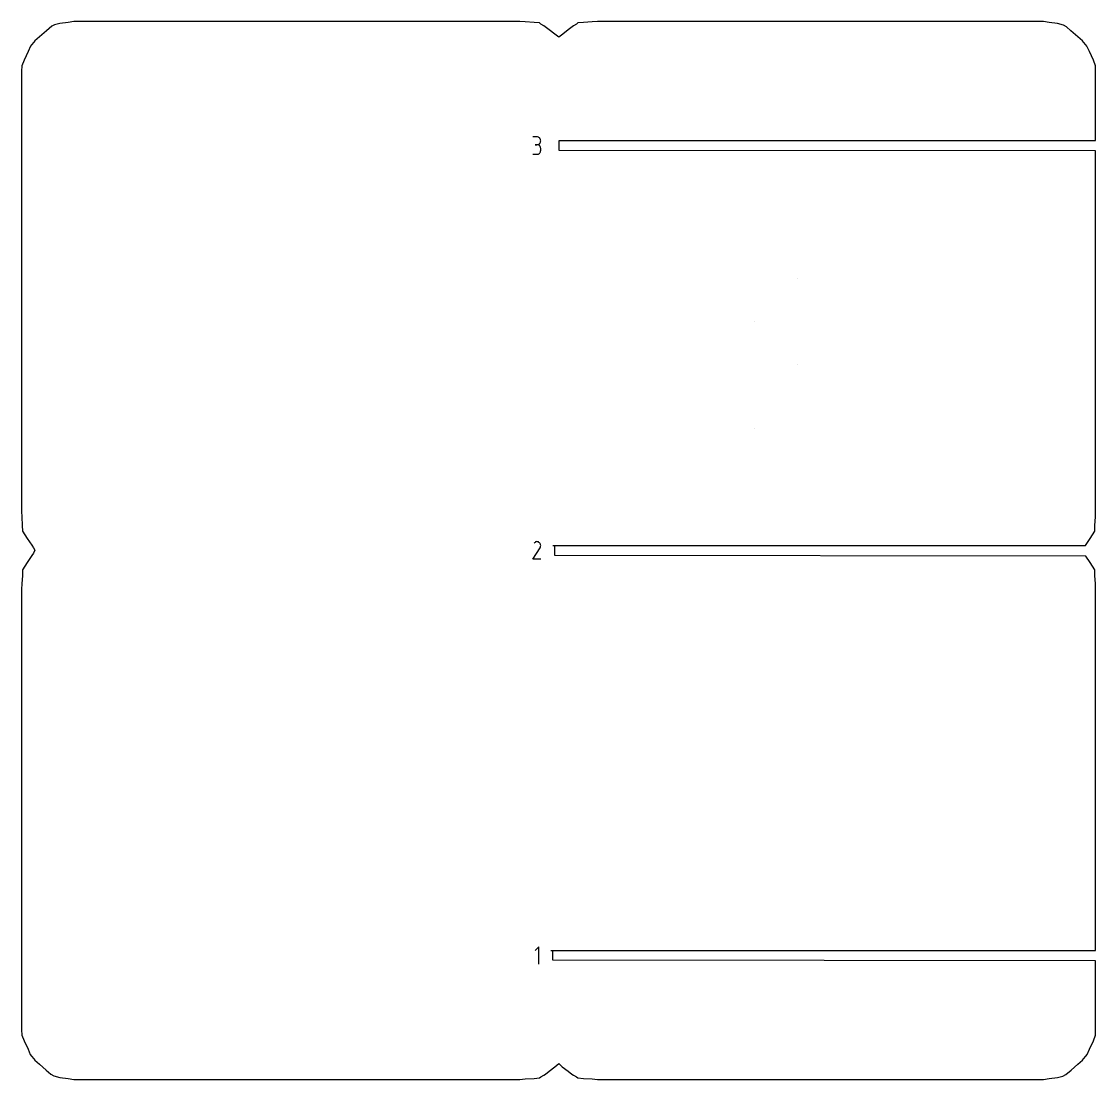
# Model space of a CAD drawing. Extents: x 64 to 697, y 70 to 1229.
# Drawn here: x 401.3 to 697.4, y 377.4 to 669.1 of the extents above; entities that cross this region are included whole.
import ezdxf

# ---------------------------------------------------------------- set-up
doc = ezdxf.new("R2010")
doc.units = 0
doc.layers.get('0').update_dxf_attribs({"linetype": 'CONTINUOUS'})

msp = doc.modelspace()

# ---------------------------------------------------------------- linework, layer by layer
at = {"color": 0}
for p, q in [((408.164, 666.5), (406.262, 664.898)), ((409.663, 667.798), (408.164, 666.5)), ((410.362, 668.2), (409.663, 667.798)), ((411.861, 668.5), (410.362, 668.2)), ((414.165, 668.8), (411.861, 668.5)), ((415.664, 669.1), (414.165, 668.8)), ((417.163, 669.1), (415.664, 669.1)), ((419.562, 669.1), (417.163, 669.1)), ((421.065, 669.1), (419.562, 669.1)), ((422.561, 669.1), (421.065, 669.1)), ((424.864, 669.1), (422.561, 669.1)), ((426.364, 669.1), (424.864, 669.1)), ((427.863, 669.1), (426.364, 669.1)), ((430.262, 669.1), (427.863, 669.1)), ((431.761, 669.1), (430.262, 669.1)), ((433.261, 669.1), (431.761, 669.1)), ((435.561, 669.1), (433.261, 669.1)), ((437.063, 669.1), (435.561, 669.1)), ((438.563, 669.1), (437.063, 669.1)), ((440.962, 669.1), (438.563, 669.1)), ((442.464, 669.1), (440.962, 669.1)), ((443.964, 669.1), (442.464, 669.1)), ((446.264, 669.1), (443.964, 669.1)), ((447.763, 669.1), (446.264, 669.1)), ((449.263, 669.1), (447.763, 669.1)), ((451.661, 669.1), (449.263, 669.1)), ((453.161, 669.1), (451.661, 669.1)), ((454.664, 669.1), (453.161, 669.1)), ((456.96, 669.1), (454.664, 669.1)), ((458.463, 669.1), (456.96, 669.1)), ((459.962, 669.1), (458.463, 669.1)), ((462.361, 669.1), (459.962, 669.1)), ((463.864, 669.1), (462.361, 669.1)), ((465.363, 669.1), (463.864, 669.1)), ((467.663, 669.1), (465.363, 669.1)), ((469.163, 669.1), (467.663, 669.1)), ((470.662, 669.1), (469.163, 669.1)), ((472.962, 669.1), (470.662, 669.1)), ((474.461, 669.1), (472.962, 669.1)), ((475.961, 669.1), (474.461, 669.1)), ((478.36, 669.1), (475.961, 669.1)), ((479.862, 669.1), (478.36, 669.1)), ((481.362, 669.1), (479.862, 669.1)), ((483.662, 669.1), (481.362, 669.1)), ((485.161, 669.1), (483.662, 669.1)), ((486.66, 669.1), (485.161, 669.1)), ((489.063, 669.1), (486.66, 669.1)), ((490.562, 669.1), (489.063, 669.1)), ((492.061, 669.1), (490.562, 669.1)), ((494.362, 669.1), (492.061, 669.1)), ((495.861, 669.1), (494.362, 669.1)), ((497.36, 669.1), (495.861, 669.1)), ((499.759, 669.1), (497.36, 669.1)), ((501.262, 669.1), (499.759, 669.1)), ((502.761, 669.1), (501.262, 669.1)), ((505.061, 669.1), (502.761, 669.1)), ((506.561, 669.1), (505.061, 669.1)), ((508.06, 669.1), (506.561, 669.1)), ((510.462, 669.1), (508.06, 669.1)), ((511.962, 669.1), (510.462, 669.1)), ((513.461, 669.1), (511.962, 669.1)), ((515.761, 669.1), (513.461, 669.1)), ((517.26, 669.1), (515.761, 669.1)), ((518.76, 669.1), (517.26, 669.1)), ((521.159, 669.1), (518.76, 669.1)), ((522.661, 669.1), (521.159, 669.1)), ((524.161, 669.1), (522.661, 669.1)), ((526.461, 669.1), (524.161, 669.1)), ((527.96, 669.1), (526.461, 669.1)), ((529.459, 669.1), (527.96, 669.1)), ((531.862, 669.1), (529.459, 669.1)), ((533.361, 669.1), (531.862, 669.1)), ((534.861, 669.1), (533.361, 669.1)), ((537.161, 669.1), (534.861, 669.1)), ((538.66, 669.1), (537.161, 669.1)), ((540.159, 669.001), (538.66, 669.1)), ((542.558, 668.8), (540.159, 669.001)), ((544.061, 668.697), (542.558, 668.8)), ((544.46, 668.401), (544.061, 668.697)), ((545.26, 667.9), (544.46, 668.401)), ((545.663, 667.6), (545.26, 667.9)), ((546.76, 666.799), (545.663, 667.6)), ((548.259, 665.6), (546.76, 666.799)), ((551.96, 666.799), (550.46, 665.6)), ((553.06, 667.6), (551.96, 666.799)), ((553.462, 667.9), (553.06, 667.6)), ((554.26, 668.401), (553.462, 667.9)), ((554.658, 668.697), (554.26, 668.401)), ((556.161, 668.8), (554.658, 668.697)), ((558.56, 669.001), (556.161, 668.8)), ((560.059, 669.1), (558.56, 669.001)), ((561.559, 669.1), (560.059, 669.1)), ((563.859, 669.1), (561.559, 669.1)), ((565.358, 669.1), (563.859, 669.1)), ((566.861, 669.1), (565.358, 669.1)), ((569.26, 669.1), (566.861, 669.1)), ((570.759, 669.1), (569.26, 669.1)), ((572.258, 669.1), (570.759, 669.1)), ((574.559, 669.1), (572.258, 669.1)), ((576.058, 669.1), (574.559, 669.1)), ((577.561, 669.1), (576.058, 669.1)), ((579.96, 669.1), (577.561, 669.1)), ((581.459, 669.1), (579.96, 669.1)), ((582.958, 669.1), (581.459, 669.1)), ((585.258, 669.1), (582.958, 669.1)), ((586.758, 669.1), (585.258, 669.1)), ((588.26, 669.1), (586.758, 669.1)), ((590.659, 669.1), (588.26, 669.1)), ((592.159, 669.1), (590.659, 669.1)), ((593.658, 669.1), (592.159, 669.1)), ((595.958, 669.1), (593.658, 669.1)), ((597.457, 669.1), (595.958, 669.1)), ((598.96, 669.1), (597.457, 669.1)), ((601.359, 669.1), (598.96, 669.1)), ((602.858, 669.1), (601.359, 669.1)), ((604.358, 669.1), (602.858, 669.1)), ((606.658, 669.1), (604.358, 669.1)), ((608.157, 669.1), (606.658, 669.1)), ((609.656, 669.1), (608.157, 669.1)), ((612.059, 669.1), (609.656, 669.1)), ((613.558, 669.1), (612.059, 669.1)), ((615.057, 669.1), (613.558, 669.1)), ((617.358, 669.1), (615.057, 669.1)), ((618.857, 669.1), (617.358, 669.1)), ((620.36, 669.1), (618.857, 669.1)), ((622.656, 669.1), (620.36, 669.1)), ((624.159, 669.1), (622.656, 669.1)), ((625.757, 669.1), (624.159, 669.1)), ((628.057, 669.1), (625.757, 669.1)), ((629.557, 669.1), (628.057, 669.1)), ((631.056, 669.1), (629.557, 669.1)), ((633.356, 669.1), (631.056, 669.1)), ((634.859, 669.1), (633.356, 669.1)), ((636.358, 669.1), (634.859, 669.1)), ((638.757, 669.1), (636.358, 669.1)), ((640.256, 669.1), (638.757, 669.1)), ((641.759, 669.1), (640.256, 669.1)), ((644.056, 669.1), (641.759, 669.1)), ((645.559, 669.1), (644.056, 669.1)), ((647.058, 669.1), (645.559, 669.1)), ((649.457, 669.1), (647.058, 669.1)), ((650.956, 669.1), (649.457, 669.1)), ((652.455, 669.1), (650.956, 669.1)), ((654.756, 669.1), (652.455, 669.1)), ((656.258, 669.1), (654.756, 669.1)), ((657.758, 669.1), (656.258, 669.1)), ((660.157, 669.1), (657.758, 669.1)), ((661.656, 669.1), (660.157, 669.1)), ((663.159, 669.1), (661.656, 669.1)), ((665.455, 669.1), (663.159, 669.1)), ((666.958, 669.1), (665.455, 669.1)), ((668.457, 669.1), (666.958, 669.1)), ((670.856, 669.1), (668.457, 669.1)), ((672.356, 669.1), (670.856, 669.1)), ((673.855, 669.1), (672.356, 669.1)), ((676.155, 669.1), (673.855, 669.1)), ((677.654, 669.1), (676.155, 669.1)), ((679.157, 669.1), (677.654, 669.1)), ((681.556, 669.1), (679.157, 669.1)), ((683.055, 669.1), (681.556, 669.1)), ((684.558, 668.8), (683.055, 669.1)), ((686.855, 668.5), (684.558, 668.8)), ((688.559, 668.101), (686.855, 668.5)), ((689.356, 667.6), (688.559, 668.101)), ((690.555, 666.5), (689.356, 667.6)), ((692.457, 664.898), (690.555, 666.5)), ((404.661, 663.399), (404.061, 662.7)), ((404.964, 663.797), (404.661, 663.399)), ((406.262, 664.898), (404.964, 663.797)), ((549.36, 664.799), (548.259, 665.6)), ((550.46, 665.6), (549.36, 664.799)), ((693.755, 663.797), (692.457, 664.898)), ((694.059, 663.399), (693.755, 663.797)), ((694.655, 662.7), (694.059, 663.399)), ((403.063, 660.802), (401.962, 658.396)), ((403.761, 662.298), (403.063, 660.802)), ((404.061, 662.7), (403.761, 662.298)), ((694.958, 662.298), (694.655, 662.7)), ((695.657, 660.802), (694.958, 662.298)), ((696.757, 658.396), (695.657, 660.802)), ((401.962, 658.396), (401.362, 656.9)), ((697.357, 656.9), (696.757, 658.396)), ((401.362, 656.9), (401.264, 655.401)), ((401.264, 655.401), (401.264, 653.098)), ((697.357, 655.401), (697.357, 656.9)), ((697.357, 653.098), (697.357, 655.401)), ((401.264, 653.098), (401.264, 651.598)), ((401.264, 651.598), (401.264, 650.099)), ((697.357, 651.598), (697.357, 653.098)), ((697.357, 650.099), (697.357, 651.598)), ((401.264, 650.099), (401.264, 647.7)), ((697.357, 647.7), (697.357, 650.099)), ((401.264, 647.7), (401.264, 646.197)), ((401.264, 646.197), (401.264, 644.701)), ((697.357, 646.197), (697.357, 647.7)), ((697.357, 644.701), (697.357, 646.197)), ((401.264, 644.701), (401.264, 642.398)), ((697.357, 642.398), (697.357, 644.701)), ((401.264, 642.398), (401.264, 640.898)), ((401.264, 640.898), (401.264, 639.399)), ((697.357, 640.898), (697.357, 642.398)), ((697.357, 639.399), (697.357, 640.898)), ((401.264, 639.399), (401.264, 636.997)), ((401.264, 636.997), (401.264, 635.497)), ((543.359, 637.3), (542.262, 637.3)), ((543.56, 637.3), (543.359, 637.3)), ((543.758, 637.198), (543.56, 637.3)), ((543.86, 637.099), (543.758, 637.198)), ((544.061, 636.997), (543.86, 637.099)), ((544.16, 636.901), (544.061, 636.997)), ((544.259, 636.7), (544.16, 636.901)), ((544.361, 636.598), (544.259, 636.7)), ((697.357, 636.997), (697.357, 639.399)), ((697.357, 636.298), (697.357, 636.997)), ((401.264, 635.497), (401.264, 633.998)), ((401.264, 633.998), (401.264, 631.698)), ((543.359, 635.099), (542.858, 635.099)), ((542.858, 635.099), (543.359, 635.099)), ((543.359, 635.099), (543.56, 635.201)), ((543.56, 635.099), (543.359, 635.099)), ((543.359, 635.099), (543.359, 635.099)), ((543.56, 635.201), (543.758, 635.201)), ((543.758, 635.099), (543.56, 635.099)), ((543.758, 635.201), (543.86, 635.3)), ((543.86, 635), (543.758, 635.099)), ((543.86, 635.3), (544.061, 635.402)), ((544.061, 634.901), (543.86, 635)), ((544.061, 635.402), (544.16, 635.497)), ((544.16, 634.799), (544.061, 634.901)), ((544.16, 635.497), (544.259, 635.698)), ((544.259, 634.598), (544.16, 634.799)), ((544.259, 635.698), (544.361, 635.801)), ((544.361, 634.4), (544.259, 634.598)), ((544.361, 636.401), (544.361, 636.598)), ((544.46, 636.199), (544.361, 636.401)), ((544.361, 635.998), (544.46, 636.199)), ((544.361, 635.801), (544.361, 635.998)), ((544.361, 634.302), (544.361, 634.4)), ((544.46, 634.1), (544.361, 634.302)), ((544.46, 636.199), (544.46, 636.199)), ((544.46, 633.497), (544.46, 634.1)), ((544.46, 634.1), (544.46, 634.1)), ((549.462, 633.497), (549.462, 636.298)), ((549.462, 636.298), (697.357, 636.298)), ((401.264, 631.698), (401.264, 630.199)), ((542.262, 632.499), (543.359, 632.499)), ((543.359, 632.499), (543.359, 632.499)), ((543.359, 632.499), (543.56, 632.499)), ((543.56, 632.499), (543.758, 632.499)), ((543.758, 632.499), (543.86, 632.598)), ((543.86, 632.598), (544.061, 632.7)), ((544.061, 632.7), (544.16, 632.901)), ((544.16, 632.901), (544.259, 632.996)), ((544.259, 632.996), (544.361, 633.197)), ((544.361, 633.398), (544.46, 633.497)), ((544.361, 633.197), (544.361, 633.398)), ((697.357, 633.398), (549.462, 633.497)), ((697.357, 631.698), (697.357, 633.398)), ((697.357, 630.199), (697.357, 631.698)), ((401.264, 630.199), (401.264, 628.699)), ((401.264, 628.699), (401.264, 626.399)), ((697.357, 628.699), (697.357, 630.199)), ((697.357, 626.399), (697.357, 628.699)), ((401.264, 626.399), (401.264, 624.9)), ((401.264, 624.9), (401.264, 623.298)), ((697.357, 624.9), (697.357, 626.399)), ((697.357, 623.298), (697.357, 624.9)), ((401.264, 623.298), (401.264, 620.998)), ((697.357, 620.998), (697.357, 623.298)), ((401.264, 620.998), (401.264, 619.499)), ((401.264, 619.499), (401.264, 618)), ((697.357, 619.499), (697.357, 620.998)), ((697.357, 618), (697.357, 619.499)), ((401.264, 618), (401.264, 615.7)), ((697.357, 615.7), (697.357, 618)), ((401.264, 615.7), (401.264, 614.2)), ((401.264, 614.2), (401.264, 612.701)), ((697.357, 614.2), (697.357, 615.7)), ((697.357, 612.701), (697.357, 614.2)), ((401.264, 612.701), (401.264, 610.298)), ((401.264, 610.298), (401.264, 608.799)), ((697.357, 610.298), (697.357, 612.701)), ((697.357, 608.799), (697.357, 610.298)), ((401.264, 608.799), (401.264, 607.3)), ((401.264, 607.3), (401.264, 605)), ((697.357, 607.3), (697.357, 608.799)), ((697.357, 605), (697.357, 607.3)), ((401.264, 605), (401.264, 603.5)), ((697.357, 603.5), (697.357, 605)), ((401.264, 603.5), (401.264, 602.001)), ((401.264, 602.001), (401.264, 599.599)), ((697.357, 602.001), (697.357, 603.5)), ((697.357, 599.599), (697.357, 602.001)), ((401.264, 599.599), (401.264, 598.099)), ((615.16, 598.198), (615.16, 598.198)), ((697.357, 598.099), (697.357, 599.599)), ((401.264, 598.099), (401.264, 596.6)), ((401.264, 596.6), (401.264, 594.3)), ((697.357, 596.6), (697.357, 598.099)), ((697.357, 594.3), (697.357, 596.6)), ((401.264, 594.3), (401.264, 592.801)), ((401.264, 592.801), (401.264, 591.301)), ((697.357, 592.801), (697.357, 594.3)), ((697.357, 591.301), (697.357, 592.801)), ((401.264, 591.301), (401.264, 588.899)), ((697.357, 588.899), (697.357, 591.301)), ((401.264, 588.899), (401.264, 587.4)), ((401.264, 587.4), (401.264, 585.9)), ((603.359, 586.299), (603.359, 586.299)), ((697.357, 587.4), (697.357, 588.899)), ((697.357, 585.9), (697.357, 587.4)), ((401.264, 585.9), (401.264, 583.6)), ((401.264, 583.6), (401.264, 582.101)), ((697.357, 583.6), (697.357, 585.9)), ((697.357, 582.101), (697.357, 583.6)), ((401.264, 582.101), (401.264, 580.602)), ((401.264, 580.602), (401.264, 578.199)), ((697.357, 580.602), (697.357, 582.101)), ((697.357, 578.199), (697.357, 580.602)), ((401.264, 578.199), (401.264, 576.7)), ((697.357, 576.7), (697.357, 578.199)), ((401.264, 576.7), (401.264, 575.201)), ((401.264, 575.201), (401.264, 572.901)), ((615.16, 574.499), (615.16, 574.499)), ((697.357, 575.201), (697.357, 576.7)), ((697.357, 572.901), (697.357, 575.201)), ((401.264, 572.901), (401.264, 571.401)), ((697.357, 571.401), (697.357, 572.901)), ((401.264, 571.401), (401.264, 569.898)), ((401.264, 569.898), (401.264, 567.5)), ((697.357, 569.898), (697.357, 571.401)), ((697.357, 567.5), (697.357, 569.898)), ((401.264, 567.5), (401.264, 566)), ((401.264, 566), (401.264, 564.501)), ((697.357, 566), (697.357, 567.5)), ((697.357, 564.501), (697.357, 566)), ((401.264, 564.501), (401.264, 562.201)), ((697.357, 562.201), (697.357, 564.501)), ((401.264, 562.201), (401.264, 560.701)), ((401.264, 560.701), (401.264, 559.202)), ((697.357, 560.701), (697.357, 562.201)), ((697.357, 559.202), (697.357, 560.701)), ((401.264, 559.202), (401.264, 556.8)), ((401.264, 556.8), (401.264, 555.3)), ((603.359, 556.8), (603.359, 556.8)), ((697.357, 556.8), (697.357, 559.202)), ((697.357, 555.3), (697.357, 556.8)), ((401.264, 555.3), (401.264, 553.801)), ((401.264, 553.801), (401.264, 551.501)), ((697.357, 553.801), (697.357, 555.3)), ((697.357, 551.501), (697.357, 553.801)), ((401.264, 551.501), (401.264, 550.002)), ((697.357, 550.002), (697.357, 551.501)), ((401.264, 550.002), (401.264, 548.499)), ((401.264, 548.499), (401.264, 546.199)), ((697.357, 548.499), (697.357, 550.002)), ((697.357, 546.199), (697.357, 548.499)), ((401.264, 546.199), (401.264, 544.703)), ((697.357, 544.703), (697.357, 546.199)), ((401.264, 544.703), (401.264, 543.2)), ((401.264, 543.2), (401.264, 540.801)), ((697.357, 543.2), (697.357, 544.703)), ((697.357, 540.801), (697.357, 543.2)), ((401.264, 540.801), (401.264, 539.302)), ((401.264, 539.302), (401.264, 537.803)), ((697.357, 539.302), (697.357, 540.801)), ((697.357, 537.803), (697.357, 539.302)), ((401.264, 537.803), (401.264, 535.499)), ((697.357, 535.499), (697.357, 537.803)), ((401.264, 535.499), (401.264, 534)), ((401.264, 534), (401.362, 532.5)), ((697.357, 534), (697.357, 535.499)), ((697.357, 532.5), (697.357, 534)), ((401.362, 532.5), (401.465, 530.098)), ((401.465, 530.098), (401.563, 528.602)), ((697.156, 530.098), (697.357, 532.5)), ((697.156, 528.602), (697.156, 530.098)), ((401.563, 528.602), (402.862, 526.602)), ((695.858, 526.602), (697.156, 528.602)), ((402.862, 526.602), (404.163, 524.7)), ((404.163, 524.7), (404.562, 524.002)), ((542.66, 525.399), (542.558, 525.3)), ((542.858, 525.501), (542.66, 525.399)), ((542.96, 525.6), (542.858, 525.501)), ((543.161, 525.6), (542.96, 525.6)), ((543.359, 525.699), (543.161, 525.6)), ((543.56, 525.6), (543.359, 525.699)), ((543.758, 525.6), (543.56, 525.6)), ((543.86, 525.501), (543.758, 525.6)), ((544.061, 525.399), (543.86, 525.501)), ((543.86, 525.501), (543.86, 525.501)), ((544.16, 525.3), (544.061, 525.399)), ((544.259, 525.103), (544.16, 525.3)), ((544.361, 525), (544.259, 525.103)), ((544.259, 524.101), (544.361, 524.203)), ((544.259, 524.002), (544.259, 524.101)), ((544.259, 524.101), (544.259, 524.101)), ((544.259, 524.101), (544.259, 524.101)), ((544.259, 524.101), (544.259, 524.101)), ((544.361, 524.799), (544.361, 525)), ((544.46, 524.602), (544.361, 524.799)), ((544.361, 524.401), (544.46, 524.602)), ((544.361, 524.203), (544.361, 524.401)), ((547.769, 524.602), (694.556, 524.602)), ((548.33, 521.899), (548.33, 524.602)), ((694.556, 524.602), (695.858, 526.602)), ((404.163, 521.899), (402.862, 519.899)), ((404.562, 522.499), (404.163, 521.899)), ((404.562, 524.002), (404.964, 523.3)), ((404.964, 523.3), (404.562, 522.499)), ((542.262, 520.901), (544.259, 524.002)), ((544.259, 524.002), (544.259, 524.002)), ((544.259, 524.002), (544.259, 524.002)), ((544.259, 524.002), (544.259, 524.002)), ((544.259, 524.002), (544.259, 524.002)), ((544.259, 524.002), (544.259, 524.002)), ((544.259, 524.002), (544.259, 524.002)), ((544.259, 524.002), (544.259, 524.002)), ((694.655, 521.702), (548.33, 521.899)), ((695.858, 519.899), (694.655, 521.702)), ((402.862, 519.899), (401.563, 517.899)), ((544.46, 520.901), (542.262, 520.901)), ((697.156, 517.899), (695.858, 519.899)), ((401.563, 516.403), (401.362, 514.1)), ((401.563, 517.899), (401.563, 516.403)), ((697.156, 516.403), (697.156, 517.899)), ((697.357, 514.1), (697.156, 516.403)), ((401.362, 514.1), (401.264, 512.6)), ((401.264, 512.6), (401.264, 511.101)), ((697.357, 512.6), (697.357, 514.1)), ((697.357, 511.101), (697.357, 512.6)), ((401.264, 511.101), (401.264, 508.698)), ((697.357, 508.698), (697.357, 511.101)), ((401.264, 508.698), (401.264, 507.199)), ((401.264, 507.199), (401.264, 505.7)), ((697.357, 507.199), (697.357, 508.698)), ((697.357, 505.7), (697.357, 507.199)), ((401.264, 505.7), (401.264, 503.4)), ((401.264, 503.4), (401.264, 501.9)), ((697.357, 503.4), (697.357, 505.7)), ((697.357, 501.9), (697.357, 503.4)), ((401.264, 501.9), (401.264, 500.401)), ((401.264, 500.401), (401.264, 497.999)), ((697.357, 500.401), (697.357, 501.9)), ((697.357, 497.999), (697.357, 500.401)), ((401.264, 497.999), (401.264, 496.499)), ((697.357, 496.499), (697.357, 497.999)), ((401.264, 496.499), (401.264, 495)), ((401.264, 495), (401.264, 492.7)), ((697.357, 495), (697.357, 496.499)), ((697.357, 492.7), (697.357, 495)), ((401.264, 492.7), (401.264, 491.201)), ((697.357, 491.201), (697.357, 492.7)), ((401.264, 491.201), (401.264, 489.701)), ((401.264, 489.701), (401.264, 487.299)), ((697.357, 489.701), (697.357, 491.201)), ((697.357, 487.299), (697.357, 489.701)), ((401.264, 487.299), (401.264, 485.8)), ((401.264, 485.8), (401.264, 484.3)), ((697.357, 485.8), (697.357, 487.299)), ((697.357, 484.3), (697.357, 485.8)), ((401.264, 484.3), (401.264, 482)), ((697.357, 482), (697.357, 484.3)), ((401.264, 482), (401.264, 480.501)), ((401.264, 480.501), (401.264, 479.002)), ((697.357, 480.501), (697.357, 482)), ((697.357, 479.002), (697.357, 480.501)), ((401.264, 479.002), (401.264, 476.599)), ((697.357, 476.599), (697.357, 479.002)), ((401.264, 476.599), (401.264, 475.1)), ((401.264, 475.1), (401.264, 473.601)), ((697.357, 475.1), (697.357, 476.599)), ((697.357, 473.601), (697.357, 475.1)), ((401.264, 473.601), (401.264, 471.301)), ((401.264, 471.301), (401.264, 469.801)), ((697.357, 471.301), (697.357, 473.601)), ((697.357, 469.801), (697.357, 471.301)), ((401.264, 469.801), (401.264, 468.298)), ((401.264, 468.298), (401.264, 466.002)), ((697.357, 468.298), (697.357, 469.801)), ((697.357, 466.002), (697.357, 468.298)), ((401.264, 466.002), (401.264, 464.502)), ((697.357, 464.502), (697.357, 466.002)), ((401.264, 464.502), (401.264, 463)), ((401.264, 463), (401.264, 460.601)), ((697.357, 463), (697.357, 464.502)), ((697.357, 460.601), (697.357, 463)), ((401.264, 460.601), (401.264, 459.101)), ((401.264, 459.101), (401.264, 457.602)), ((697.357, 459.101), (697.357, 460.601)), ((697.357, 457.602), (697.357, 459.101)), ((401.264, 457.602), (401.264, 455.302)), ((697.357, 455.302), (697.357, 457.602)), ((401.264, 455.302), (401.264, 453.803)), ((401.264, 453.803), (401.264, 452.3)), ((697.357, 453.803), (697.357, 455.302)), ((697.357, 452.3), (697.357, 453.803)), ((401.264, 452.3), (401.264, 449.901)), ((697.357, 449.901), (697.357, 452.3)), ((401.264, 449.901), (401.264, 448.402)), ((401.264, 448.402), (401.264, 446.899)), ((697.357, 448.402), (697.357, 449.901)), ((697.357, 446.899), (697.357, 448.402)), ((401.264, 446.899), (401.264, 444.602)), ((401.264, 444.602), (401.264, 443.103)), ((697.357, 444.602), (697.357, 446.899)), ((697.357, 443.103), (697.357, 444.602)), ((401.264, 443.103), (401.264, 441.6)), ((401.264, 441.6), (401.264, 439.201)), ((697.357, 441.6), (697.357, 443.103)), ((697.357, 439.201), (697.357, 441.6)), ((401.264, 439.201), (401.264, 437.702)), ((697.357, 437.702), (697.357, 439.201)), ((401.264, 437.702), (401.264, 436.203)), ((401.264, 436.203), (401.264, 433.903)), ((697.357, 436.203), (697.357, 437.702)), ((697.357, 433.903), (697.357, 436.203)), ((401.264, 433.903), (401.264, 432.403)), ((401.264, 432.403), (401.264, 430.9)), ((697.357, 432.403), (697.357, 433.903)), ((697.357, 430.9), (697.357, 432.403)), ((401.264, 430.9), (401.264, 428.502)), ((697.357, 428.502), (697.357, 430.9)), ((401.264, 428.502), (401.264, 427.002)), ((401.264, 427.002), (401.264, 425.499)), ((697.357, 427.002), (697.357, 428.502)), ((697.357, 425.499), (697.357, 427.002)), ((401.264, 425.499), (401.264, 423.203)), ((697.357, 423.203), (697.357, 425.499)), ((401.264, 423.203), (401.264, 421.704)), ((401.264, 421.704), (401.264, 420.201)), ((697.357, 421.704), (697.357, 423.203)), ((697.357, 420.201), (697.357, 421.704)), ((401.264, 420.201), (401.264, 417.802)), ((401.264, 417.802), (401.264, 416.302)), ((697.357, 417.802), (697.357, 420.201)), ((697.357, 416.302), (697.357, 417.802)), ((401.264, 416.302), (401.264, 414.803)), ((401.264, 414.803), (401.264, 412.503)), ((697.357, 414.803), (697.357, 416.302)), ((697.357, 413), (697.357, 414.803)), ((401.264, 412.503), (401.264, 411.004)), ((543.86, 413.999), (542.858, 413)), ((543.86, 409.201), (543.86, 413.999)), ((547.204, 413), (697.357, 413)), ((547.769, 410.302), (547.769, 413)), ((401.264, 411.004), (401.264, 409.501)), ((401.264, 409.501), (401.264, 407.102)), ((697.357, 410.101), (547.769, 410.302)), ((697.357, 409.501), (697.357, 410.101)), ((697.357, 407.102), (697.357, 409.501)), ((401.264, 407.102), (401.264, 405.603)), ((697.357, 405.603), (697.357, 407.102)), ((401.264, 405.603), (401.264, 404.1)), ((401.264, 404.1), (401.264, 401.8)), ((697.357, 404.1), (697.357, 405.603)), ((697.357, 401.8), (697.357, 404.1)), ((401.264, 401.8), (401.264, 400.3)), ((401.264, 400.3), (401.264, 398.801)), ((697.357, 400.3), (697.357, 401.8)), ((697.357, 398.801), (697.357, 400.3)), ((401.264, 398.801), (401.264, 396.501)), ((697.357, 396.501), (697.357, 398.801)), ((401.264, 396.501), (401.264, 394.903)), ((401.264, 394.903), (401.264, 393.404)), ((697.357, 394.903), (697.357, 396.501)), ((697.357, 393.404), (697.357, 394.903)), ((401.264, 393.404), (401.264, 391.1)), ((401.264, 391.1), (401.362, 389.601)), ((697.357, 391.1), (697.357, 393.404)), ((697.357, 389.601), (697.357, 391.1)), ((401.362, 389.601), (401.962, 388.101)), ((401.962, 388.101), (403.063, 385.801)), ((695.657, 385.801), (696.757, 388.101)), ((696.757, 388.101), (697.357, 389.601)), ((403.063, 385.801), (403.662, 384.302)), ((695.057, 384.302), (695.657, 385.801)), ((403.662, 384.302), (404.061, 383.801)), ((404.061, 383.801), (404.661, 383.103)), ((404.661, 383.103), (404.964, 382.7)), ((404.964, 382.7), (406.262, 381.603)), ((692.457, 381.603), (693.755, 382.7)), ((693.755, 382.7), (694.059, 383.103)), ((694.059, 383.103), (694.655, 383.801)), ((694.655, 383.801), (695.057, 384.302)), ((406.262, 381.603), (408.062, 380.002)), ((408.062, 380.002), (409.363, 378.901)), ((545.761, 378.901), (546.76, 379.702)), ((546.76, 379.702), (548.259, 380.901)), ((548.259, 380.901), (549.36, 381.801)), ((549.36, 381.801), (550.358, 380.901)), ((550.358, 380.901), (551.96, 379.702)), ((551.96, 379.702), (552.962, 378.901)), ((689.158, 378.802), (690.658, 380.002)), ((690.658, 380.002), (692.457, 381.603)), ((409.363, 378.901), (410.161, 378.4)), ((410.161, 378.4), (411.861, 378.001)), ((411.861, 378.001), (414.165, 377.702)), ((414.165, 377.702), (415.664, 377.402)), ((415.664, 377.402), (417.163, 377.402)), ((417.163, 377.402), (419.562, 377.402)), ((419.562, 377.402), (421.065, 377.402)), ((421.065, 377.402), (422.561, 377.402)), ((422.561, 377.402), (424.864, 377.402)), ((424.864, 377.402), (426.364, 377.402)), ((426.364, 377.402), (427.863, 377.402)), ((427.863, 377.402), (430.262, 377.402)), ((430.262, 377.402), (431.761, 377.402)), ((431.761, 377.402), (433.261, 377.402)), ((433.261, 377.402), (435.561, 377.402)), ((435.561, 377.402), (437.063, 377.402)), ((437.063, 377.402), (438.563, 377.402)), ((438.563, 377.402), (440.962, 377.402)), ((440.962, 377.402), (442.464, 377.402)), ((442.464, 377.402), (443.964, 377.402)), ((443.964, 377.402), (446.264, 377.402)), ((446.264, 377.402), (447.763, 377.402)), ((447.763, 377.402), (449.263, 377.402)), ((449.263, 377.402), (451.661, 377.402)), ((451.661, 377.402), (453.161, 377.402)), ((453.161, 377.402), (454.664, 377.402)), ((454.664, 377.402), (456.96, 377.402)), ((456.96, 377.402), (458.463, 377.402)), ((458.463, 377.402), (459.962, 377.402)), ((459.962, 377.402), (462.361, 377.402)), ((462.361, 377.402), (463.864, 377.402)), ((463.864, 377.402), (465.363, 377.402)), ((465.363, 377.402), (467.663, 377.402)), ((467.663, 377.402), (469.163, 377.402)), ((469.163, 377.402), (470.662, 377.402)), ((470.662, 377.402), (472.962, 377.402)), ((472.962, 377.402), (474.461, 377.402)), ((474.461, 377.402), (475.961, 377.402)), ((475.961, 377.402), (478.36, 377.402)), ((478.36, 377.402), (479.862, 377.402)), ((479.862, 377.402), (481.362, 377.402)), ((481.362, 377.402), (483.662, 377.402)), ((483.662, 377.402), (485.161, 377.402)), ((485.161, 377.402), (486.66, 377.402)), ((486.66, 377.402), (489.063, 377.402)), ((489.063, 377.402), (490.562, 377.402)), ((490.562, 377.402), (492.061, 377.402)), ((492.061, 377.402), (494.362, 377.402)), ((494.362, 377.402), (495.861, 377.402)), ((495.861, 377.402), (497.36, 377.402)), ((497.36, 377.402), (499.759, 377.402)), ((499.759, 377.402), (501.262, 377.402)), ((501.262, 377.402), (502.761, 377.402)), ((502.761, 377.402), (505.061, 377.402)), ((505.061, 377.402), (506.561, 377.402)), ((506.561, 377.402), (508.06, 377.402)), ((508.06, 377.402), (510.462, 377.402)), ((510.462, 377.402), (511.962, 377.402)), ((511.962, 377.402), (513.461, 377.402)), ((513.461, 377.402), (515.761, 377.402)), ((515.761, 377.402), (517.26, 377.402)), ((517.26, 377.402), (518.76, 377.402)), ((518.76, 377.402), (521.159, 377.402)), ((521.159, 377.402), (522.661, 377.402)), ((522.661, 377.402), (524.161, 377.402)), ((524.161, 377.402), (526.461, 377.402)), ((526.461, 377.402), (527.96, 377.402)), ((527.96, 377.402), (529.459, 377.402)), ((529.459, 377.402), (531.862, 377.402)), ((531.862, 377.402), (533.361, 377.402)), ((533.361, 377.402), (534.861, 377.402)), ((534.861, 377.402), (537.161, 377.402)), ((537.161, 377.402), (538.66, 377.402)), ((538.66, 377.402), (540.159, 377.603)), ((540.159, 377.603), (542.558, 377.702)), ((542.558, 377.702), (544.061, 377.899)), ((544.061, 377.899), (544.46, 378.1)), ((544.46, 378.1), (545.26, 378.601)), ((545.26, 378.601), (545.761, 378.901)), ((552.962, 378.901), (553.462, 378.601)), ((553.462, 378.601), (554.26, 378.1)), ((554.26, 378.1), (554.658, 377.899)), ((554.658, 377.899), (556.161, 377.702)), ((556.161, 377.702), (558.56, 377.603)), ((558.56, 377.603), (560.059, 377.402)), ((560.059, 377.402), (561.559, 377.402)), ((561.559, 377.402), (563.859, 377.402)), ((563.859, 377.402), (565.358, 377.402)), ((565.358, 377.402), (566.861, 377.402)), ((566.861, 377.402), (569.26, 377.402)), ((569.26, 377.402), (570.759, 377.402)), ((570.759, 377.402), (572.258, 377.402)), ((572.258, 377.402), (574.559, 377.402)), ((574.559, 377.402), (576.058, 377.402)), ((576.058, 377.402), (577.561, 377.402)), ((577.561, 377.402), (579.96, 377.402)), ((579.96, 377.402), (581.459, 377.402)), ((581.459, 377.402), (582.958, 377.402)), ((582.958, 377.402), (585.258, 377.402)), ((585.258, 377.402), (586.758, 377.402)), ((586.758, 377.402), (588.26, 377.402)), ((588.26, 377.402), (590.659, 377.402)), ((590.659, 377.402), (592.159, 377.402)), ((592.159, 377.402), (593.658, 377.402)), ((593.658, 377.402), (595.958, 377.402)), ((595.958, 377.402), (597.457, 377.402)), ((597.457, 377.402), (598.96, 377.402)), ((598.96, 377.402), (601.359, 377.402)), ((601.359, 377.402), (602.858, 377.402)), ((602.858, 377.402), (604.358, 377.402)), ((604.358, 377.402), (606.658, 377.402)), ((606.658, 377.402), (608.157, 377.402)), ((608.157, 377.402), (609.656, 377.402)), ((609.656, 377.402), (612.059, 377.402)), ((612.059, 377.402), (613.558, 377.402)), ((613.558, 377.402), (615.057, 377.402)), ((615.057, 377.402), (617.358, 377.402)), ((617.358, 377.402), (618.857, 377.402)), ((618.857, 377.402), (620.36, 377.402)), ((620.36, 377.402), (622.656, 377.402)), ((622.656, 377.402), (624.159, 377.402)), ((624.159, 377.402), (625.757, 377.402)), ((625.757, 377.402), (628.057, 377.402)), ((628.057, 377.402), (629.557, 377.402)), ((629.557, 377.402), (631.056, 377.402)), ((631.056, 377.402), (633.356, 377.402)), ((633.356, 377.402), (634.859, 377.402)), ((634.859, 377.402), (636.358, 377.402)), ((636.358, 377.402), (638.757, 377.402)), ((638.757, 377.402), (640.256, 377.402)), ((640.256, 377.402), (641.759, 377.402)), ((641.759, 377.402), (644.056, 377.402)), ((644.056, 377.402), (645.559, 377.402)), ((645.559, 377.402), (647.058, 377.402)), ((647.058, 377.402), (649.457, 377.402)), ((649.457, 377.402), (650.956, 377.402)), ((650.956, 377.402), (652.455, 377.402)), ((652.455, 377.402), (654.756, 377.402)), ((654.756, 377.402), (656.258, 377.402)), ((656.258, 377.402), (657.758, 377.402)), ((657.758, 377.402), (660.157, 377.402)), ((660.157, 377.402), (661.656, 377.402)), ((661.656, 377.402), (663.159, 377.402)), ((663.159, 377.402), (665.455, 377.402)), ((665.455, 377.402), (666.958, 377.402)), ((666.958, 377.402), (668.457, 377.402)), ((668.457, 377.402), (670.856, 377.402)), ((670.856, 377.402), (672.356, 377.402)), ((672.356, 377.402), (673.855, 377.402)), ((673.855, 377.402), (676.155, 377.402)), ((676.155, 377.402), (677.654, 377.402)), ((677.654, 377.402), (679.157, 377.402)), ((679.157, 377.402), (681.556, 377.402)), ((681.556, 377.402), (683.055, 377.402)), ((683.055, 377.402), (684.558, 377.702)), ((684.558, 377.702), (686.855, 378.001)), ((686.855, 378.001), (688.358, 378.301)), ((688.358, 378.301), (689.158, 378.802))]:
    msp.add_line(p, q, dxfattribs=at)

doc.saveas('drawing.dxf')
